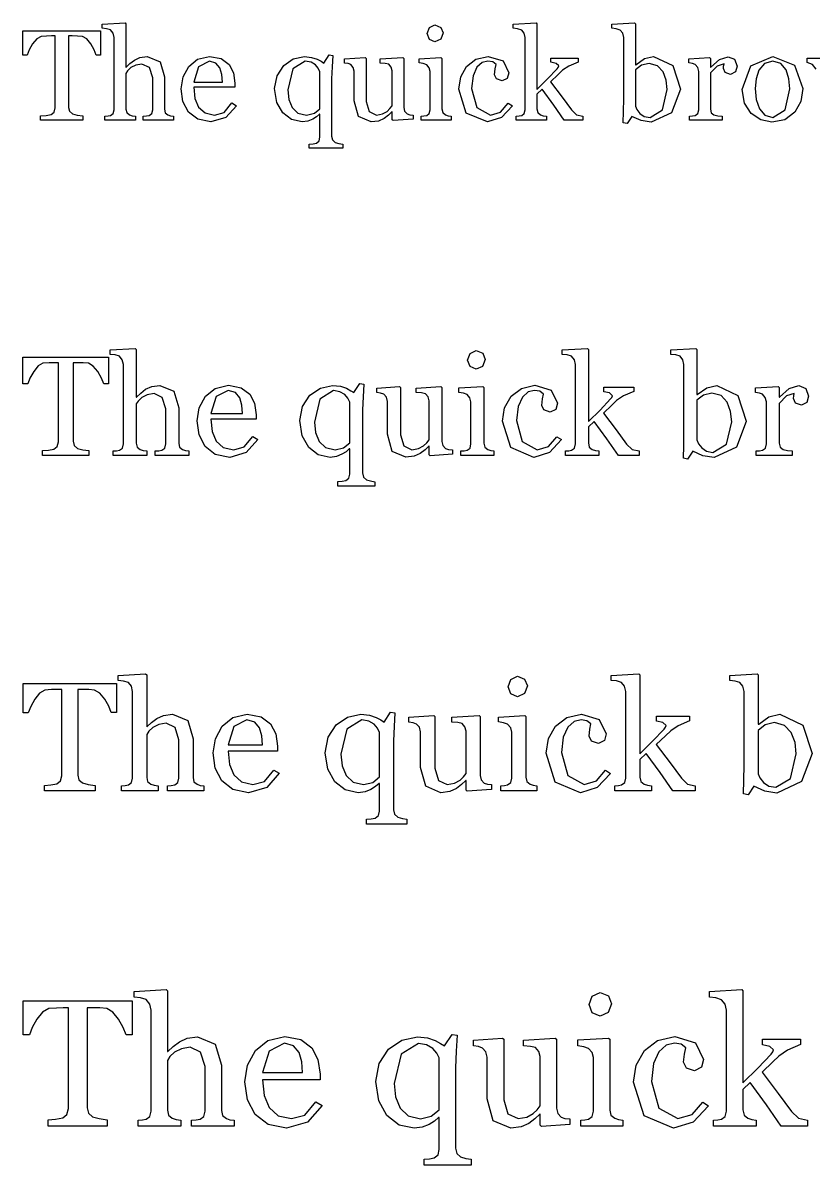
# Model space of a CAD drawing. Extents: x 0 to 118, y 2 to 170.
# Drawn here: x 15.01 to 22.67, y 61.87 to 72.94 of the extents above; entities that cross this region are included whole.
import ezdxf

# ---------------------------------------------------------------- set-up
doc = ezdxf.new("R2010")
doc.units = 0

msp = doc.modelspace()

# ---------------------------------------------------------------- linework, layer by layer
at = {"layer": 'Layer 1', "color": 7}
for points in [[(16.470947, 72), (16.175537, 72), (16.175537, 72.040283), (16.206665, 72.042783), (16.234741, 72.047657), (16.259766, 72.066582), (16.268311, 72.102595), (16.268311, 72.412042), (16.237793, 72.51092), (16.164551, 72.54571), (16.105347, 72.535335), (16.057129, 72.51091), (16.025391, 72.480393), (16.008301, 72.454758), (16.008301, 72.108688), (16.016236, 72.074508), (16.04187, 72.053758), (16.069336, 72.044607), (16.101075, 72.040332), (16.101075, 72), (15.805664, 72), (15.805664, 72.040283), (15.834961, 72.042783), (15.860596, 72.047657), (15.886231, 72.066582), (15.894776, 72.102595), (15.894776, 72.803277), (15.885011, 72.844782), (15.860596, 72.87591), (15.821533, 72.886885), (15.776978, 72.89176), (15.776978, 72.930822), (15.999756, 72.944872), (16.008301, 72.935722), (16.008301, 72.5158), (16.010751, 72.5158), (16.047372, 72.5512), (16.090707, 72.58416), (16.145028, 72.60856), (16.215829, 72.618335), (16.33973, 72.567067), (16.383065, 72.420582), (16.383065, 72.107473), (16.39039, 72.072682), (16.416025, 72.052532), (16.44105, 72.043982), (16.470957, 72.040333), (16.470947, 72)], [(19.084473, 72.846558), (19.06128, 72.785522), (19.005128, 72.759888), (18.950807, 72.784312), (18.928224, 72.841075), (18.950807, 72.899668), (19.005128, 72.924693), (19.061891, 72.900893), (19.084473, 72.84657), (19.084473, 72.846558)], [(20.440674, 72), (20.258789, 72), (20.15686, 72.147705), (20.043945, 72.300903), (19.993897, 72.253908), (19.993897, 72.111085), (20.001832, 72.074463), (20.027466, 72.053713), (20.055543, 72.044562), (20.086671, 72.040287), (20.086671, 72), (19.79126, 72), (19.79126, 72.040283), (19.820557, 72.042783), (19.846192, 72.047657), (19.871827, 72.066582), (19.880372, 72.102595), (19.880372, 72.802057), (19.870607, 72.84417), (19.846192, 72.87469), (19.805908, 72.887515), (19.762573, 72.89179), (19.762573, 72.930853), (19.985352, 72.944902), (19.993897, 72.935752), (19.993897, 72.299155), (20.096436, 72.401083), (20.189819, 72.49874), (20.200194, 72.51279), (20.206297, 72.52744), (20.179441, 72.55184), (20.128782, 72.56284), (20.128782, 72.601902), (20.393675, 72.601902), (20.393675, 72.56406), (20.302732, 72.525607), (20.242918, 72.484715), (20.201414, 72.445042), (20.126341, 72.37302), (20.238646, 72.225315), (20.330199, 72.100803), (20.378416, 72.053805), (20.440672, 72.04038), (20.440674, 72)], [(21.384888, 72.301513), (21.299438, 72.073853), (21.101074, 71.98169), (21.003418, 71.99694), (20.913696, 72.037835), (20.86853, 71.967645), (20.830689, 71.976195), (20.834961, 72.084838), (20.836186, 72.207518), (20.836186, 72.80322), (20.826421, 72.844725), (20.802619, 72.874633), (20.763556, 72.886233), (20.720221, 72.891733), (20.720221, 72.930795), (20.941168, 72.944845), (20.949713, 72.935695), (20.949713, 72.538965), (20.953986, 72.537715), (21.036383, 72.59814), (21.124884, 72.61829), (21.310431, 72.5304), (21.384894, 72.301517), (21.384888, 72.301513)], [(15.76355, 72.631102), (15.721436, 72.631102), (15.701293, 72.682982), (15.669555, 72.740357), (15.629271, 72.789185), (15.587767, 72.813585), (15.54016, 72.81726), (15.487059, 72.81851), (15.451659, 72.81851), (15.451659, 72.12576), (15.460204, 72.088527), (15.490111, 72.062892), (15.535888, 72.051292), (15.59082, 72.043367), (15.59082, 72), (15.181884, 72), (15.181884, 72.043335), (15.233764, 72.04821), (15.282592, 72.05736), (15.311889, 72.079935), (15.321654, 72.12022), (15.321654, 72.818463), (15.286255, 72.818463), (15.239258, 72.817213), (15.185547, 72.813538), (15.143433, 72.789138), (15.10376, 72.74031), (15.071411, 72.681715), (15.051879, 72.631055), (15.009154, 72.631055), (15.009154, 72.866043), (15.763549, 72.866043), (15.76355, 72.631102)], [(17.079468, 72.141603), (16.97815, 72.026855), (16.832276, 71.98413), (16.704712, 72.009765), (16.61499, 72.079345), (16.56189, 72.181885), (16.5448, 72.305785), (16.56311, 72.420533), (16.618042, 72.52246), (16.704101, 72.59204), (16.820068, 72.618898), (16.932983, 72.598148), (17.009277, 72.541385), (17.050781, 72.460818), (17.064818, 72.36011), (17.064818, 72.319828), (16.666259, 72.319828), (16.677246, 72.212405), (16.713257, 72.127565), (16.775513, 72.071413), (16.867066, 72.051263), (16.96045, 72.076288), (17.036744, 72.16784), (17.079468, 72.141603)], [(16.94458, 72.371095), (16.938477, 72.444335), (16.920167, 72.509643), (16.881715, 72.55542), (16.818849, 72.57312), (16.712038, 72.51941), (16.666261, 72.371095), (16.94458, 72.371095)], [(18.110962, 71.729005), (17.785644, 71.729005), (17.785644, 71.769898), (17.822876, 71.772948), (17.855835, 71.779048), (17.88208, 71.800398), (17.889405, 71.836408), (17.889405, 72.058578), (17.885742, 72.059828), (17.857666, 72.034193), (17.820435, 72.010993), (17.773438, 71.991468), (17.716675, 71.984143), (17.612915, 72.006718), (17.528687, 72.072025), (17.471314, 72.173953), (17.450561, 72.30762), (17.474976, 72.432743), (17.539673, 72.531618), (17.631837, 72.594485), (17.739258, 72.618285), (17.809449, 72.61036), (17.862549, 72.59266), (17.900391, 72.57191), (17.927247, 72.555435), (17.979127, 72.63478), (18.013917, 72.629905), (18.007204, 72.518823), (18.003542, 72.403465), (18.003542, 71.846825), (18.011477, 71.810203), (18.037111, 71.786403), (18.074343, 71.776028), (18.110964, 71.769928), (18.110962, 71.729005)], [(17.889404, 72.111695), (17.889404, 72.471193), (17.872924, 72.50476), (17.845458, 72.53772), (17.803344, 72.562145), (17.746581, 72.57192), (17.626342, 72.498068), (17.578124, 72.29482), (17.587279, 72.202048), (17.620238, 72.124533), (17.67578, 72.0696), (17.760619, 72.04945), (17.835692, 72.067775), (17.889403, 72.11172), (17.889404, 72.111695)], [(18.795166, 72.010988), (18.599243, 71.997563), (18.590088, 72.006113), (18.590088, 72.082408), (18.586426, 72.082408), (18.553467, 72.049448), (18.511352, 72.01832), (18.458252, 71.993295), (18.38562, 71.984745), (18.26355, 72.036625), (18.222046, 72.188603), (18.222046, 72.47669), (18.213501, 72.51331), (18.189696, 72.539555), (18.16223, 72.54993), (18.12744, 72.554805), (18.12744, 72.594478), (18.328246, 72.609128), (18.337401, 72.600578), (18.337401, 72.182488), (18.366698, 72.08422), (18.436888, 72.051263), (18.496702, 72.061638), (18.540648, 72.086062), (18.569334, 72.112917), (18.588867, 72.139772), (18.588867, 72.48096), (18.580322, 72.51636), (18.556519, 72.543215), (18.52356, 72.551765), (18.475343, 72.554815), (18.475343, 72.594487), (18.693849, 72.609137), (18.703004, 72.600587), (18.703004, 72.122682), (18.711549, 72.087282), (18.735351, 72.062257), (18.761596, 72.053107), (18.795166, 72.050607), (18.795166, 72.010988)], [(19.161377, 72), (18.870239, 72), (18.870239, 72.040283), (18.898926, 72.042783), (18.925171, 72.047657), (18.950195, 72.066582), (18.95874, 72.102595), (18.95874, 72.474297), (18.949585, 72.509697), (18.92517, 72.537165), (18.891601, 72.549365), (18.851318, 72.55609), (18.851318, 72.595762), (19.06372, 72.609187), (19.072265, 72.600637), (19.072265, 72.109915), (19.0802, 72.074515), (19.106445, 72.053765), (19.13269, 72.044615), (19.161377, 72.04034), (19.161377, 72)], [(19.51355, 71.98413), (19.309082, 72.0708), (19.23523, 72.303345), (19.254762, 72.421753), (19.312746, 72.52246), (19.403078, 72.59204), (19.521486, 72.618898), (19.665529, 72.576173), (19.72107, 72.460815), (19.706423, 72.406495), (19.658205, 72.383295), (19.602053, 72.401595), (19.58252, 72.442487), (19.589845, 72.49864), (19.59839, 72.541365), (19.565431, 72.56639), (19.519045, 72.573115), (19.462892, 72.56029), (19.411623, 72.514515), (19.375002, 72.432117), (19.360964, 72.308215), (19.411013, 72.122667), (19.543459, 72.051257), (19.642336, 72.079942), (19.716799, 72.166002), (19.755861, 72.140367), (19.64966, 72.026232), (19.513552, 71.984117), (19.51355, 71.98413)], [(21.257324, 72.297237), (21.247559, 72.389402), (21.217042, 72.47119), (21.16272, 72.528562), (21.082154, 72.550537), (21.007081, 72.533437), (20.949708, 72.488272), (20.949708, 72.13793), (20.963745, 72.10375), (20.993042, 72.066517), (21.034546, 72.038442), (21.091309, 72.028067), (21.211548, 72.10009), (21.257324, 72.297232), (21.257324, 72.297237)], [(21.934814, 72.52429), (21.919554, 72.468747), (21.872557, 72.444947), (21.820067, 72.462648), (21.802367, 72.50171), (21.804192, 72.52611), (21.808464, 72.548085), (21.741326, 72.524885), (21.676018, 72.458967), (21.676018, 72.108625), (21.683953, 72.073835), (21.710198, 72.053685), (21.749261, 72.044535), (21.791375, 72.04026), (21.791375, 72), (21.473992, 72), (21.473992, 72.040283), (21.502679, 72.042783), (21.528924, 72.047657), (21.553948, 72.066582), (21.562493, 72.102595), (21.562493, 72.474297), (21.553338, 72.51153), (21.528923, 72.540827), (21.501457, 72.551202), (21.467278, 72.556077), (21.467278, 72.59575), (21.667473, 72.609175), (21.676018, 72.600625), (21.676018, 72.515787), (21.67907, 72.515787), (21.763299, 72.59086), (21.848138, 72.616495), (21.910394, 72.59147), (21.934809, 72.524332), (21.934814, 72.52429)], [(22.572632, 72.307005), (22.552489, 72.181882), (22.495116, 72.078122), (22.39746, 72.00549), (22.272948, 71.98169), (22.163695, 72.00304), (22.071532, 72.066515), (22.008056, 72.166002), (21.984863, 72.29845), (22.066651, 72.529162), (22.282105, 72.618885), (22.490234, 72.533435), (22.572632, 72.306995), (22.572632, 72.307005)], [(22.446289, 72.305755), (22.437134, 72.402192), (22.409668, 72.488862), (22.358399, 72.549287), (22.280884, 72.572487), (22.200318, 72.549287), (22.146607, 72.48581), (22.119141, 72.40097), (22.111206, 72.308807), (22.120361, 72.200165), (22.150878, 72.111665), (22.202758, 72.05002), (22.280883, 72.028045), (22.401733, 72.101897), (22.446289, 72.305755), (22.446289, 72.305755)], [(22.703247, 72.496782), (22.666015, 72.54195), (22.612915, 72.561475), (22.612915, 72.60176), (22.881469, 72.60176)], [(16.618042, 68.75), (16.293091, 68.75), (16.293091, 68.794313), (16.327331, 68.796988), (16.358215, 68.802363), (16.385742, 68.823162), (16.395142, 68.862775), (16.395142, 69.203167), (16.361573, 69.311932), (16.281006, 69.350202), (16.215882, 69.338777), (16.162842, 69.311922), (16.12793, 69.278355), (16.10913, 69.250155), (16.10913, 68.86948), (16.117858, 68.831882), (16.146056, 68.809057), (16.176268, 68.798982), (16.211181, 68.794282), (16.211181, 68.75), (15.88623, 68.75), (15.88623, 68.794313), (15.918456, 68.796988), (15.946654, 68.802363), (15.974853, 68.823162), (15.984253, 68.862775), (15.984253, 69.633527), (15.97351, 69.679182), (15.946655, 69.713422), (15.903686, 69.725497), (15.854675, 69.730872), (15.854675, 69.773842), (16.099731, 69.789292), (16.109131, 69.779217), (16.109131, 69.317305), (16.111816, 69.317305), (16.152099, 69.356245), (16.199767, 69.3925), (16.259521, 69.419355), (16.337401, 69.430105), (16.473693, 69.373707), (16.521361, 69.212575), (16.521361, 68.868155), (16.529419, 68.829885), (16.557617, 68.807735), (16.585144, 68.798335), (16.618042, 68.79431), (16.618042, 68.75)], [(20.984741, 68.75), (20.784668, 68.75), (20.672546, 68.912475), (20.54834, 69.080992), (20.493286, 69.029297), (20.493286, 68.872192), (20.502014, 68.83191), (20.530212, 68.809085), (20.561096, 68.79901), (20.595336, 68.79431), (20.595336, 68.75), (20.270385, 68.75), (20.270385, 68.794313), (20.302612, 68.796988), (20.33081, 68.802363), (20.359008, 68.823162), (20.368408, 68.862775), (20.368408, 69.632185), (20.357666, 69.67851), (20.33081, 69.71208), (20.286499, 69.72618), (20.23883, 69.73088), (20.23883, 69.77385), (20.483886, 69.7893), (20.493286, 69.779225), (20.493286, 69.07897), (20.606079, 69.19109), (20.708801, 69.298512), (20.720214, 69.313962), (20.726929, 69.330087), (20.697388, 69.356942), (20.641663, 69.369017), (20.641663, 69.411987), (20.933045, 69.411987), (20.933045, 69.370362), (20.833008, 69.328065), (20.767212, 69.28308), (20.721558, 69.23944), (20.638977, 69.160217), (20.762512, 68.997742), (20.86322, 68.86078), (20.91626, 68.809082), (20.984741, 68.794307), (20.984741, 68.75)], [(22.023376, 69.081665), (21.929382, 68.831238), (21.711182, 68.729857), (21.60376, 68.746632), (21.505066, 68.791615), (21.455383, 68.714407), (21.413757, 68.723807), (21.418457, 68.843315), (21.419807, 68.978265), (21.419807, 69.633537), (21.409065, 69.679192), (21.382881, 69.71209), (21.339912, 69.72484), (21.292243, 69.73089), (21.292243, 69.77386), (21.535285, 69.78931), (21.544685, 69.779235), (21.544685, 69.342835), (21.549385, 69.341585), (21.640023, 69.408052), (21.737374, 69.430202), (21.941475, 69.333522), (22.023384, 69.081752), (22.023376, 69.081665)], [(15.839905, 69.444215), (15.793579, 69.444215), (15.771424, 69.501283), (15.736512, 69.564392), (15.692201, 69.618102), (15.646546, 69.644957), (15.594178, 69.648982), (15.535767, 69.650232), (15.496827, 69.650232), (15.496827, 68.888207), (15.506227, 68.847252), (15.539125, 68.819055), (15.589479, 68.806305), (15.649904, 68.79758), (15.649904, 68.75), (15.200075, 68.75), (15.200075, 68.797668), (15.257143, 68.803043), (15.310854, 68.813118), (15.34308, 68.837968), (15.353822, 68.882278), (15.353822, 69.650345), (15.314882, 69.650345), (15.263185, 69.649095), (15.204103, 69.64507), (15.157778, 69.618215), (15.114138, 69.564505), (15.078554, 69.500053), (15.057069, 69.444328), (15.010072, 69.444328), (15.010072, 69.70281), (15.839906, 69.70281), (15.839905, 69.444215)], [(19.49292, 69.681213), (19.467407, 69.614075), (19.40564, 69.585877), (19.345886, 69.612732), (19.321046, 69.67517), (19.345886, 69.739625), (19.40564, 69.76715), (19.468078, 69.740967), (19.492921, 69.681212), (19.49292, 69.681213)], [(18.422058, 68.451905), (18.064209, 68.451905), (18.064209, 68.496887), (18.105163, 68.500237), (18.141419, 68.506937), (18.170288, 68.530437), (18.178345, 68.570047), (18.178345, 68.814432), (18.174318, 68.815682), (18.143434, 68.787485), (18.102479, 68.761972), (18.050783, 68.740497), (17.988344, 68.732447), (17.874208, 68.757297), (17.781557, 68.829135), (17.718446, 68.941257), (17.695619, 69.088292), (17.722474, 69.225925), (17.793641, 69.33469), (17.89502, 69.403842), (18.013184, 69.430027), (18.090394, 69.421302), (18.148805, 69.401827), (18.190431, 69.379002), (18.219972, 69.360877), (18.277039, 69.448157), (18.315308, 69.442782), (18.307923, 69.32059), (18.303896, 69.1937), (18.303896, 68.581395), (18.312623, 68.54111), (18.340822, 68.514927), (18.381776, 68.503502), (18.422059, 68.496777), (18.422058, 68.451905)], [(17.287415, 68.905762), (17.175964, 68.77954), (17.015503, 68.732545), (16.875183, 68.760743), (16.776489, 68.83728), (16.718079, 68.950073), (16.699279, 69.086365), (16.719421, 69.212585), (16.779846, 69.324708), (16.874511, 69.401245), (17.002075, 69.430785), (17.126281, 69.40796), (17.210205, 69.34552), (17.255859, 69.256898), (17.271301, 69.146118), (17.271301, 69.101808), (16.832886, 69.101808), (16.844971, 68.983643), (16.884582, 68.89032), (16.953064, 68.828553), (17.053772, 68.806403), (17.156494, 68.833928), (17.240417, 68.934638), (17.287415, 68.905762)], [(17.139038, 69.158202), (17.132326, 69.23877), (17.112183, 69.310607), (17.069886, 69.360962), (17.000733, 69.380437), (16.88324, 69.321355), (16.832886, 69.158207), (17.139038, 69.158202)], [(18.178345, 68.872865), (18.178345, 69.26831), (18.160217, 69.305237), (18.130005, 69.341492), (18.083679, 69.368347), (18.02124, 69.379097), (17.888977, 69.29786), (17.835937, 69.074287), (17.846007, 68.972237), (17.882262, 68.88697), (17.943358, 68.826545), (18.036681, 68.804395), (18.119262, 68.824545), (18.178344, 68.872885), (18.178345, 68.872865)], [(19.174682, 68.762085), (18.959167, 68.74731), (18.949098, 68.75671), (18.949098, 68.840632), (18.94507, 68.840632), (18.908815, 68.804377), (18.862489, 68.770137), (18.804079, 68.74261), (18.724184, 68.73321), (18.589906, 68.790277), (18.544252, 68.957452), (18.544252, 69.274347), (18.534852, 69.31463), (18.508668, 69.3435), (18.478456, 69.354925), (18.440187, 69.3603), (18.440187, 69.40394), (18.661073, 69.420065), (18.671143, 69.410665), (18.671143, 68.950765), (18.70337, 68.842672), (18.780579, 68.806417), (18.846375, 68.817817), (18.894715, 68.844672), (18.92627, 68.874215), (18.947755, 68.903755), (18.947755, 69.27906), (18.938355, 69.318), (18.912171, 69.347542), (18.875916, 69.356942), (18.822876, 69.360292), (18.822876, 69.403932), (19.063233, 69.420057), (19.073303, 69.410657), (19.073303, 68.88496), (19.082703, 68.84602), (19.108887, 68.818495), (19.137756, 68.80842), (19.174683, 68.805745), (19.174682, 68.762085)], [(19.577515, 68.75), (19.257263, 68.75), (19.257263, 68.794313), (19.288818, 68.796988), (19.317688, 68.802363), (19.345215, 68.823162), (19.354615, 68.862775), (19.354615, 69.27165), (19.344545, 69.31059), (19.317689, 69.340802), (19.280763, 69.354227), (19.236451, 69.361602), (19.236451, 69.405242), (19.470094, 69.420017), (19.479494, 69.410617), (19.479494, 68.870822), (19.488221, 68.831882), (19.517091, 68.809057), (19.545961, 68.798982), (19.577516, 68.794282), (19.577515, 68.75)], [(19.964905, 68.732545), (19.73999, 68.82788), (19.658752, 69.08368), (19.680237, 69.213927), (19.744019, 69.324708), (19.843384, 69.401245), (19.973633, 69.430785), (20.132081, 69.38379), (20.193177, 69.256898), (20.177064, 69.197143), (20.124025, 69.17163), (20.062257, 69.19178), (20.040772, 69.236763), (20.04883, 69.29853), (20.05823, 69.345528), (20.021975, 69.373055), (19.970949, 69.38043), (19.909182, 69.36633), (19.852785, 69.315978), (19.812502, 69.22534), (19.79706, 69.089048), (19.852113, 68.884945), (19.997804, 68.806395), (20.106569, 68.83795), (20.188478, 68.932615), (20.231447, 68.904418), (20.114626, 68.778868), (19.964906, 68.732543), (19.964905, 68.732545)], [(21.883057, 69.076965), (21.872314, 69.178345), (21.838745, 69.26831), (21.778992, 69.33142), (21.690369, 69.355595), (21.607788, 69.336795), (21.544677, 69.287113), (21.544677, 68.901735), (21.56012, 68.864137), (21.592346, 68.823183), (21.638001, 68.7923), (21.70044, 68.780875), (21.832703, 68.860097), (21.883057, 69.076955), (21.883057, 69.076965)], [(22.628296, 69.32672), (22.611511, 69.265625), (22.559814, 69.23944), (22.502075, 69.258915), (22.482605, 69.301885), (22.48463, 69.32874), (22.48933, 69.352915), (22.415477, 69.327402), (22.343639, 69.254892), (22.343639, 68.869518), (22.352367, 68.831248), (22.381236, 68.809098), (22.424205, 68.799023), (22.470531, 68.794323), (22.470531, 68.75), (22.12141, 68.75), (22.12141, 68.794313), (22.152965, 68.796988), (22.181834, 68.802363), (22.209361, 68.823162), (22.218761, 68.862775), (22.218761, 69.27165), (22.208691, 69.312605), (22.181836, 69.34483), (22.151623, 69.356255), (22.114026, 69.36163), (22.114026, 69.40527), (22.33424, 69.420045), (22.34364, 69.410645), (22.34364, 69.317322), (22.346998, 69.317322), (22.439649, 69.399902), (22.532972, 69.4281), (22.601454, 69.400572), (22.628309, 69.32672), (22.628296, 69.32672)], [(16.765137, 65.5), (16.410645, 65.5), (16.410645, 65.54834), (16.447998, 65.551265), (16.481689, 65.557115), (16.511719, 65.579815), (16.521974, 65.623027), (16.521974, 65.994365), (16.485352, 66.113017), (16.397462, 66.154765), (16.326417, 66.142315), (16.268556, 66.113017), (16.23047, 66.076395), (16.209962, 66.045635), (16.209962, 65.63035), (16.219485, 65.589335), (16.250246, 65.564435), (16.283205, 65.55346), (16.321291, 65.548335), (16.321291, 65.5), (15.966799, 65.5), (15.966799, 65.54834), (16.001955, 65.551265), (16.032717, 65.557115), (16.063479, 65.579815), (16.073734, 65.623027), (16.073734, 66.463847), (16.062016, 66.513652), (16.032719, 66.551005), (15.985844, 66.56418), (15.932377, 66.57003), (15.932377, 66.616905), (16.199711, 66.633755), (16.209966, 66.62278), (16.209966, 66.118875), (16.212896, 66.118875), (16.256842, 66.161355), (16.308844, 66.200905), (16.374029, 66.230202), (16.45899, 66.241927), (16.607672, 66.180405), (16.659674, 66.004622), (16.659674, 65.628892), (16.668464, 65.587142), (16.699226, 65.562967), (16.729255, 65.552717), (16.765144, 65.548317), (16.765137, 65.5)], [(19.901367, 66.51587), (19.873535, 66.442628), (19.806152, 66.411865), (19.740967, 66.441163), (19.713867, 66.509278), (19.740967, 66.57959), (19.806152, 66.60962), (19.874268, 66.581055), (19.901367, 66.51587), (19.901367, 66.51587)], [(21.528809, 65.5), (21.310547, 65.5), (21.188233, 65.677245), (21.052734, 65.861085), (20.992676, 65.804688), (20.992676, 65.6333), (21.002198, 65.589355), (21.03296, 65.564455), (21.066651, 65.55348), (21.104005, 65.548355), (21.104005, 65.5), (20.749513, 65.5), (20.749513, 65.54834), (20.784669, 65.551265), (20.815431, 65.557115), (20.846192, 65.579815), (20.856447, 65.623027), (20.856447, 66.462382), (20.84473, 66.51292), (20.815433, 66.54954), (20.767093, 66.564915), (20.715091, 66.57004), (20.715091, 66.616915), (20.982425, 66.633765), (20.99268, 66.62279), (20.99268, 65.858875), (21.115727, 65.981188), (21.227788, 66.098375), (21.240238, 66.115225), (21.247563, 66.1328), (21.215336, 66.162098), (21.154545, 66.175273), (21.154545, 66.222148), (21.472416, 66.222148), (21.472416, 66.176738), (21.363286, 66.130595), (21.291508, 66.081523), (21.241704, 66.033915), (21.151616, 65.94749), (21.286381, 65.770243), (21.396245, 65.62083), (21.454106, 65.564433), (21.528813, 65.548308), (21.528809, 65.5)], [(22.661865, 65.861818), (22.559326, 65.588622), (22.321289, 65.478027), (22.204102, 65.496327), (22.096436, 65.5454), (22.042236, 65.461172), (21.996826, 65.471422), (22.001954, 65.601795), (22.003429, 65.74901), (22.003429, 66.463855), (21.991711, 66.51366), (21.963147, 66.549547), (21.916272, 66.563472), (21.86427, 66.570072), (21.86427, 66.616947), (22.129406, 66.633798), (22.139661, 66.622822), (22.139661, 66.146748), (22.144789, 66.145248), (22.243666, 66.217758), (22.349867, 66.241933), (22.572523, 66.136465), (22.661879, 65.861807), (22.661865, 65.861818)], [(15.91626, 66.257325), (15.865723, 66.257325), (15.841553, 66.31958), (15.803467, 66.388427), (15.755127, 66.447022), (15.705322, 66.476317), (15.648193, 66.480717), (15.584473, 66.482217), (15.541992, 66.482217), (15.541992, 65.65092), (15.552247, 65.60624), (15.588136, 65.57548), (15.643068, 65.561555), (15.708986, 65.55203), (15.708986, 65.5), (15.218263, 65.5), (15.218263, 65.552003), (15.280519, 65.557852), (15.339113, 65.568827), (15.374269, 65.595928), (15.385986, 65.644267), (15.385986, 66.482157), (15.343506, 66.482157), (15.287109, 66.480658), (15.222656, 66.476258), (15.172119, 66.446962), (15.124512, 66.388368), (15.085693, 66.318055), (15.062256, 66.257265), (15.010986, 66.257265), (15.010986, 66.539248), (15.91626, 66.539248), (15.91626, 66.257325)], [(17.495361, 65.669922), (17.373779, 65.532228), (17.19873, 65.480958), (17.045654, 65.51172), (16.937988, 65.595215), (16.874267, 65.718262), (16.85376, 65.866942), (16.875732, 66.004637), (16.94165, 66.126952), (17.044922, 66.21045), (17.184082, 66.242675), (17.31958, 66.217775), (17.411133, 66.14966), (17.460937, 66.05298), (17.477782, 65.932132), (17.477782, 65.883792), (16.999511, 65.883792), (17.012693, 65.754885), (17.055906, 65.653077), (17.130613, 65.585695), (17.240477, 65.56152), (17.352537, 65.59155), (17.44409, 65.701412), (17.495361, 65.669922)], [(18.733154, 65.174805), (18.342773, 65.174805), (18.342773, 65.223878), (18.387451, 65.227553), (18.427002, 65.234877), (18.458496, 65.260512), (18.467286, 65.303725), (18.467286, 65.570327), (18.462891, 65.571827), (18.4292, 65.541065), (18.384522, 65.513232), (18.328125, 65.489807), (18.26001, 65.481032), (18.135498, 65.508132), (18.034424, 65.5865), (17.965577, 65.708815), (17.940674, 65.869215), (17.969971, 66.019362), (18.047608, 66.138015), (18.158203, 66.213455), (18.28711, 66.242017), (18.371338, 66.232492), (18.435059, 66.211242), (18.480469, 66.186342), (18.512696, 66.166567), (18.574952, 66.261782), (18.6167, 66.255933), (18.608642, 66.12263), (18.604247, 65.984202), (18.604247, 65.316235), (18.61377, 65.27229), (18.644531, 65.243725), (18.689209, 65.231275), (18.733154, 65.22395), (18.733154, 65.174805)], [(19.554199, 65.513182), (19.319092, 65.497057), (19.308107, 65.507307), (19.308107, 65.59886), (19.303712, 65.59886), (19.264161, 65.559308), (19.213624, 65.521955), (19.149903, 65.491925), (19.062745, 65.481675), (18.91626, 65.54393), (18.866456, 65.726303), (18.866456, 66.072007), (18.856203, 66.115952), (18.827639, 66.147445), (18.79468, 66.159895), (18.752932, 66.165745), (18.752932, 66.213352), (18.993898, 66.230927), (19.004883, 66.220677), (19.004883, 65.71897), (19.04004, 65.60105), (19.124268, 65.561497), (19.196046, 65.573947), (19.24878, 65.603245), (19.283204, 65.63547), (19.306641, 65.667697), (19.306641, 66.07712), (19.296386, 66.119602), (19.267822, 66.151827), (19.228271, 66.162077), (19.17041, 66.165752), (19.17041, 66.21336), (19.432617, 66.230935), (19.443602, 66.220685), (19.443602, 65.6472), (19.453857, 65.60472), (19.482421, 65.57469), (19.513915, 65.563715), (19.554198, 65.56079), (19.554199, 65.513182)], [(19.993652, 65.5), (19.644287, 65.5), (19.644287, 65.54834), (19.678711, 65.551265), (19.710205, 65.557115), (19.740234, 65.579815), (19.750489, 65.623027), (19.750489, 66.069072), (19.739504, 66.111552), (19.710207, 66.144512), (19.669924, 66.159162), (19.621584, 66.167212), (19.621584, 66.21482), (19.876467, 66.230945), (19.886722, 66.220695), (19.886722, 65.631827), (19.896244, 65.589347), (19.927738, 65.564447), (19.959233, 65.553472), (19.993656, 65.548347), (19.993652, 65.5)], [(20.41626, 65.480958), (20.170898, 65.58496), (20.082276, 65.864013), (20.105713, 66.006102), (20.175293, 66.126953), (20.283691, 66.21045), (20.425781, 66.242675), (20.598633, 66.191408), (20.665283, 66.052978), (20.647706, 65.987793), (20.589845, 65.95996), (20.522462, 65.981935), (20.499024, 66.031008), (20.507814, 66.09839), (20.518069, 66.14966), (20.478518, 66.17969), (20.422854, 66.18774), (20.355472, 66.172365), (20.293948, 66.117435), (20.250003, 66.018557), (20.233158, 65.869875), (20.293217, 65.64722), (20.452152, 65.561525), (20.570804, 65.59595), (20.66016, 65.699222), (20.707035, 65.66846), (20.579593, 65.531497), (20.416263, 65.48096), (20.41626, 65.480958)], [(17.333496, 65.945312), (17.326171, 66.033203), (17.304198, 66.111573), (17.258056, 66.166505), (17.182616, 66.187755), (17.054442, 66.1233), (16.999511, 65.945323), (17.333496, 65.945312)], [(18.467285, 65.634033), (18.467285, 66.06543), (18.44751, 66.105713), (18.414551, 66.145263), (18.364014, 66.17456), (18.295899, 66.186285), (18.151612, 66.097663), (18.09375, 65.853765), (18.104736, 65.742438), (18.144286, 65.64942), (18.210937, 65.5835), (18.312744, 65.559325), (18.402831, 65.5813), (18.467285, 65.634033), (18.467285, 65.634033)], [(22.508789, 65.856692), (22.497072, 65.967287), (22.460451, 66.065433), (22.395265, 66.13428), (22.298585, 66.160648), (22.208497, 66.140148), (22.13965, 66.085948), (22.13965, 65.665538), (22.156495, 65.624523), (22.191651, 65.579845), (22.241456, 65.546153), (22.309571, 65.533703), (22.453858, 65.620128), (22.50879, 65.8567), (22.508789, 65.856692)], [(17.059326, 62.25), (16.645752, 62.25), (16.645752, 62.306398), (16.689331, 62.309822), (16.728638, 62.316648), (16.763672, 62.343137), (16.775634, 62.393552), (16.775634, 62.82678), (16.73291, 62.965208), (16.630371, 63.013913), (16.547485, 62.999387), (16.47998, 62.965207), (16.435546, 62.922482), (16.411621, 62.886595), (16.411621, 62.402097), (16.422729, 62.354245), (16.458618, 62.325192), (16.49707, 62.312367), (16.541503, 62.306392), (16.541503, 62.25), (16.127929, 62.25), (16.127929, 62.306398), (16.168945, 62.309822), (16.204833, 62.316648), (16.240722, 62.343137), (16.252685, 62.393552), (16.252685, 63.37451), (16.239012, 63.432615), (16.204832, 63.476195), (16.150145, 63.49157), (16.087767, 63.498395), (16.087767, 63.553083), (16.399657, 63.572733), (16.411619, 63.559908), (16.411619, 62.972015), (16.415037, 62.972015), (16.466306, 63.021578), (16.526975, 63.06772), (16.603025, 63.101898), (16.702146, 63.115573), (16.875608, 63.043795), (16.936277, 62.838718), (16.936277, 62.400363), (16.946532, 62.351658), (16.98242, 62.32346), (17.017455, 62.311485), (17.059325, 62.30636), (17.059326, 62.25)], [(22.616943, 62.25), (22.362305, 62.25), (22.219604, 62.456788), (22.061523, 62.671265), (21.991455, 62.60547), (21.991455, 62.405518), (22.002562, 62.354248), (22.038451, 62.325195), (22.077758, 62.31237), (22.121337, 62.306395), (22.121337, 62.25), (21.707763, 62.25), (21.707763, 62.306398), (21.748778, 62.309822), (21.784667, 62.316648), (21.820556, 62.343137), (21.832518, 62.393552), (21.832518, 63.3728), (21.818846, 63.43176), (21.784666, 63.474485), (21.72827, 63.492435), (21.667601, 63.49841), (21.667601, 63.553098), (21.97949, 63.572748), (21.991453, 63.559922), (21.991453, 62.668685), (22.135008, 62.811387), (22.265745, 62.948105), (22.280272, 62.967755), (22.288817, 62.988255), (22.25122, 63.022432), (22.180297, 63.037807), (22.180297, 63.092495), (22.551147, 63.092495), (22.551147, 63.039515), (22.423827, 62.985682), (22.340087, 62.928432), (22.281982, 62.87289), (22.176879, 62.77206), (22.334106, 62.565272), (22.462279, 62.390955), (22.529784, 62.32516), (22.616942, 62.30636), (22.616943, 62.25)], [(16.06897, 63.133545), (16.01001, 63.133545), (15.981812, 63.206177), (15.937378, 63.2865), (15.880982, 63.354857), (15.822876, 63.389038), (15.756226, 63.394163), (15.681885, 63.395913), (15.632324, 63.395913), (15.632324, 62.426063), (15.644287, 62.37394), (15.686157, 62.33805), (15.750244, 62.321825), (15.827148, 62.310725), (15.827148, 62.25), (15.254639, 62.25), (15.254639, 62.31067), (15.32727, 62.317495), (15.39563, 62.33032), (15.436645, 62.361935), (15.450318, 62.418333), (15.450318, 63.395873), (15.400757, 63.395873), (15.334961, 63.394123), (15.259766, 63.388998), (15.200806, 63.354818), (15.145264, 63.28646), (15.099976, 63.204428), (15.072632, 63.133505), (15.012818, 63.133505), (15.012818, 63.462485), (16.06897, 63.462485), (16.06897, 63.133545)], [(20.718262, 63.43518), (20.685791, 63.349733), (20.607178, 63.313843), (20.531128, 63.348023), (20.499512, 63.42749), (20.531128, 63.509523), (20.607178, 63.544555), (20.686646, 63.51123), (20.718262, 63.43518), (20.718262, 63.43518)], [(19.355347, 61.870605), (18.899902, 61.870605), (18.899902, 61.927858), (18.952026, 61.932133), (18.998169, 61.940683), (19.034912, 61.970588), (19.045167, 62.021003), (19.045167, 62.33204), (19.04004, 62.33379), (19.000733, 62.297903), (18.948609, 62.26543), (18.882813, 62.238088), (18.803345, 62.227838), (18.658082, 62.259455), (18.540162, 62.350885), (18.459839, 62.493585), (18.430787, 62.68072), (18.464966, 62.85589), (18.555543, 62.994318), (18.684571, 63.08233), (18.834962, 63.115655), (18.933228, 63.104555), (19.007569, 63.07978), (19.060547, 63.050728), (19.098145, 63.027653), (19.170777, 63.138738), (19.219483, 63.131888), (19.210083, 62.97637), (19.204956, 62.814873), (19.204956, 62.035575), (19.216063, 61.984305), (19.251952, 61.95098), (19.304076, 61.936455), (19.355345, 61.927905), (19.355347, 61.870605)], [(17.911255, 62.448243), (17.769409, 62.287598), (17.565185, 62.227783), (17.386597, 62.263672), (17.260986, 62.361085), (17.186645, 62.504638), (17.16272, 62.6781), (17.188355, 62.838745), (17.265259, 62.981445), (17.385743, 63.078858), (17.548096, 63.116455), (17.706177, 63.087403), (17.812989, 63.007935), (17.871094, 62.895143), (17.890747, 62.75415), (17.890747, 62.697755), (17.332764, 62.697755), (17.348144, 62.547363), (17.398559, 62.42859), (17.485717, 62.349975), (17.613891, 62.321778), (17.744628, 62.356813), (17.85144, 62.484985), (17.911255, 62.448243)], [(17.722412, 62.769533), (17.713867, 62.87207), (17.688232, 62.9635), (17.634399, 63.027588), (17.546387, 63.052363), (17.39685, 62.977168), (17.332763, 62.769528), (17.722412, 62.769533)], [(19.045166, 62.406373), (19.045166, 62.909668), (19.022096, 62.956665), (18.983644, 63.002808), (18.924684, 63.036988), (18.845216, 63.050663), (18.676881, 62.947268), (18.609376, 62.662723), (18.622194, 62.53284), (18.668336, 62.42432), (18.746095, 62.347415), (18.86487, 62.319218), (18.969972, 62.34485), (19.045167, 62.406375), (19.045166, 62.406373)], [(20.313233, 62.26538), (20.038941, 62.24658), (20.026123, 62.25853), (20.026123, 62.365343), (20.020996, 62.365343), (19.974853, 62.3192), (19.915893, 62.27562), (19.841552, 62.240585), (19.739868, 62.228635), (19.568969, 62.301268), (19.510864, 62.514035), (19.510864, 62.917355), (19.498901, 62.968625), (19.465576, 63.005368), (19.427124, 63.019893), (19.378418, 63.026718), (19.378418, 63.08226), (19.659546, 63.10276), (19.672364, 63.090785), (19.672364, 62.505458), (19.713379, 62.367885), (19.811646, 62.321743), (19.895386, 62.336268), (19.95691, 62.370448), (19.997071, 62.408045), (20.024414, 62.445643), (20.024414, 62.923305), (20.012452, 62.972865), (19.979127, 63.010463), (19.932984, 63.022413), (19.865479, 63.026688), (19.865479, 63.08223), (20.171387, 63.10273), (20.184205, 63.090755), (20.184205, 62.421688), (20.196167, 62.372128), (20.229493, 62.337093), (20.266236, 62.324268), (20.313233, 62.320843), (20.313233, 62.26538)], [(20.825928, 62.25), (20.418335, 62.25), (20.418335, 62.306398), (20.458496, 62.309822), (20.495239, 62.316648), (20.530273, 62.343137), (20.542236, 62.393552), (20.542236, 62.913938), (20.529418, 62.963498), (20.495239, 63.00195), (20.448242, 63.01905), (20.391845, 63.02845), (20.391845, 63.083993), (20.689208, 63.102793), (20.701171, 63.090817), (20.701171, 62.403805), (20.712278, 62.354245), (20.749022, 62.325192), (20.785765, 62.312367), (20.825926, 62.306392), (20.825928, 62.25)], [(21.31897, 62.227783), (21.032715, 62.34912), (20.929321, 62.674683), (20.956665, 62.840455), (21.037842, 62.981445), (21.164307, 63.078858), (21.330078, 63.116455), (21.531738, 63.05664), (21.609497, 62.895143), (21.58899, 62.819093), (21.521485, 62.78662), (21.442871, 62.812255), (21.415528, 62.869508), (21.425783, 62.94812), (21.437745, 63.007935), (21.391602, 63.04297), (21.326661, 63.05237), (21.248048, 63.03442), (21.17627, 62.970333), (21.125001, 62.854975), (21.105348, 62.681513), (21.175417, 62.421748), (21.360841, 62.321773), (21.499269, 62.361933), (21.603517, 62.482418), (21.658205, 62.446528), (21.509523, 62.286738), (21.318971, 62.227778), (21.31897, 62.227783)]]:
    msp.add_lwpolyline(points, dxfattribs=at)

doc.saveas('drawing.dxf')
